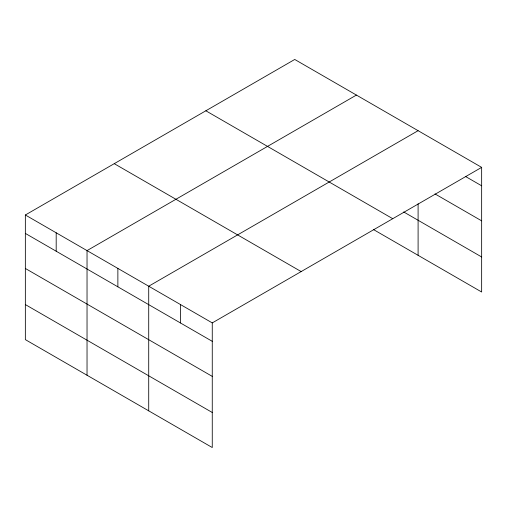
<?xml version="1.0" encoding="UTF-8"?>
<svg xmlns="http://www.w3.org/2000/svg" width="507" height="507" viewBox="0 0 507 507"><rect width="100%" height="100%" fill="white"/><g stroke="black" fill="none" stroke-linecap="round" stroke-linejoin="round"><path stroke-width="0.76" d="M481.65 167.373L294.738 59.465L25.35 214.993L25.35 339.627L212.262 447.535L212.262 322.902L481.65 167.373L481.65 292.007L373.551 229.601M356.421 95.075L87.033 250.604L87.033 375.237M418.098 130.686L148.716 286.214L148.716 410.847M465.426 176.43L481.65 185.796M435 193.915L481.65 220.843M403.705 211.958L481.65 256.96M205.842 110.786L392.754 218.701M114.246 163.666L301.158 271.581M25.35 214.993L212.262 322.902M25.35 233.41L212.262 341.325M25.35 268.463L212.262 376.378M25.35 304.574L212.262 412.489M418.098 203.782L418.098 255.319M180.486 304.561L180.486 322.978M117.871 268.406L117.871 286.829M56.188 232.795L56.188 251.219"/></g></svg>
